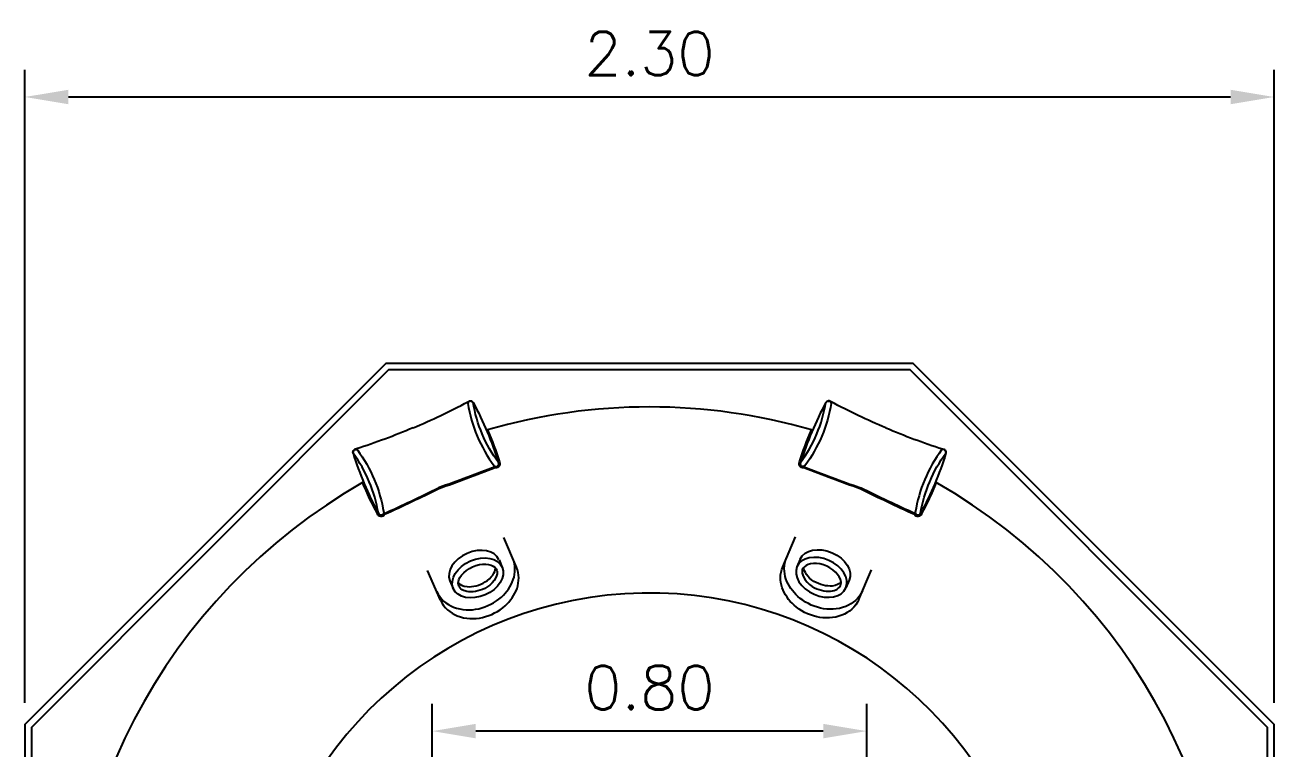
# Model space of a CAD drawing. Extents: x 2.92 to 5.93, y -0.02 to 4.95.
# Drawn here: x 3.305 to 5.605, y 3.624 to 4.954 of the extents above; entities that cross this region are included whole.
import ezdxf

# ---------------------------------------------------------------- set-up
doc = ezdxf.new("R2010")
doc.units = 0
doc.header["$MEASUREMENT"] = 0
doc.layers.get('0').update_dxf_attribs({"linetype": 'CONTINUOUS'})
doc.layers.get('DEFPOINTS').update_dxf_attribs({"linetype": 'CONTINUOUS'})
doc.layers.add('COTAS', color=1, linetype='CONTINUOUS')
doc.layers.add('SPA-MAYORCA', color=7, linetype='CONTINUOUS')
doc.styles.add('COTA', font='ROMANS.SHX', dxfattribs={"height": 0.08})
doc.dimstyles.new('COTA', dxfattribs={"dimtxt": 0.04, "dimasz": 0.08, "dimexe": 0.05, "dimexo": 0.04, "dimgap": 0.04, "dimtad": 1, "dimzin": 0, "dimtxsty": 'COTA', "dimcen": 0.05, "dimclrd": 256, "dimclre": 256, "dimclrt": 7, "dimaunit": 1, "dimazin": 3, "dimtfac": 1, "dimtix": 1, "dimtofl": 0, "dimtmove": 0, "dimatfit": 3, "dimtolj": 1, "dimtzin": 0})

# ---------------------------------------------------------------- blocks, each defined once
blk = doc.blocks.new('*D6')
at = {"linetype": 'BYBLOCK'}
for p, q in [((6.2446, 2.9703), (6.2446, 4.1353)), ((8.5446, 2.9703), (8.5446, 4.1353)), ((6.3246, 4.0853), (8.4646, 4.0853))]:
    blk.add_line(p, q, dxfattribs=at)
for points in [[(6.3246, 4.0986), (6.3246, 4.0719), (6.2446, 4.0853)], [(8.4646, 4.0986), (8.4646, 4.0719), (8.5446, 4.0853)]]:
    blk.add_solid(points, dxfattribs=at)
at = {"layer": 'DEFPOINTS', "color": 0, "linetype": 'BYBLOCK'}
for p in [(8.5446, 4.0853), (6.2446, 2.9303, 2.7), (8.5446, 2.9303, 2.7)]:
    blk.add_point(p, dxfattribs=at)
at = {"color": 7, "linetype": 'BYBLOCK', "insert": (7.3946, 4.1653), "char_height": 0.08, "attachment_point": 5, "style": 'COTA'}
blk.add_mtext('\\A1;2.30', dxfattribs=at)
blk = doc.blocks.new('*D7')
at = {"linetype": 'BYBLOCK'}
for p, q in [((6.9946, 2.4861), (6.9946, 2.9684)), ((7.7946, 2.485), (7.7946, 2.9684)), ((7.7146, 2.9184), (7.0746, 2.9184))]:
    blk.add_line(p, q, dxfattribs=at)
for points in [[(7.0746, 2.9317), (7.0746, 2.9051), (6.9946, 2.9184)], [(7.7146, 2.9317), (7.7146, 2.9051), (7.7946, 2.9184)]]:
    blk.add_solid(points, dxfattribs=at)
at = {"layer": 'DEFPOINTS', "color": 0, "linetype": 'BYBLOCK'}
for p in [(6.9946, 2.9184), (6.9946, 2.4461, 2.7), (7.7946, 2.445, 2.7)]:
    blk.add_point(p, dxfattribs=at)
at = {"color": 7, "linetype": 'BYBLOCK', "insert": (7.3946, 2.9984), "char_height": 0.08, "attachment_point": 5, "style": 'COTA'}
blk.add_mtext('\\A1;0.80', dxfattribs=at)
blk = doc.blocks.new('VERS-MAYORCA')
at = {"layer": 'SPA-MAYORCA'}
for p, q in [((-0.2449, 0.7748), (-0.2685, 0.8295)), ((0.2454, 0.7759), (0.269, 0.8306)), ((-0.2771, 0.7888), (-0.2711, 0.7747)), ((0.2776, 0.7899), (0.2716, 0.7759)), ((-0.3849, 0.7144), (-0.4085, 0.7691)), ((0.3853, 0.7155), (0.4089, 0.7703)), ((-0.3674, 0.7499), (-0.3613, 0.7358)), ((0.3679, 0.751), (0.3618, 0.737))]:
    blk.add_line(p, q, dxfattribs=at)
blk.add_lwpolyline([(-1.15, -0.4853), (-0.4853, -1.15), (0.4853, -1.15), (1.15, -0.4853), (1.15, 0.4853), (0.4853, 1.15), (-0.4853, 1.15), (-1.15, 0.4853)], close=True, dxfattribs=at)
for points in [[(1.138, -0.4803), (1.138, 0.4803), (0.4803, 1.138), (-0.4803, 1.138), (-1.138, 0.4803), (-1.138, -0.4803), (-0.4803, -1.138), (-0.2972, -1.138, 0.37267), (-0.2774, -1.1209), (-0.2677, -1.0536, -0.37267), (-0.2435, -1.0327), (0, -1.0327), (0.2435, -1.0327, -0.37267), (0.2677, -1.0536), (0.2774, -1.1209, 0.37267), (0.2972, -1.138), (0.4803, -1.138)], [(-0.2981, 1.0276, -0.024671), (-0.2762, 0.9687, -0.617008), (-0.284, 0.958, -0.006967), (-0.3878, 0.9192, -0.006967), (-0.4879, 0.8717, -0.617008), (-0.501, 0.8735, -0.024767), (-0.5282, 0.9306, 0.646756), (-0.3457, -1.0126, 0.082435), (-0.3392, -1.0137), (0.3392, -1.0137, 0.082435), (0.3457, -1.0126, 0.646756), (0.5282, 0.9306, -0.024767), (0.501, 0.8735, -0.617008), (0.4879, 0.8717, -0.006967), (0.3878, 0.9192, -0.006967), (0.284, 0.958, -0.617008), (0.2762, 0.9687, -0.024671), (0.2981, 1.0276, 0.14212)], [(-0.2862, 0.9617, 0.860811), (-0.2781, 0.9676, -0.118472), (-0.3248, 1.0782, 0.703482), (-0.3346, 1.0765, 0.118472)], [(0.2862, 0.9617, -0.860811), (0.2781, 0.9676, 0.118472), (0.3248, 1.0782, -0.703482), (0.3346, 1.0765, -0.118472)], [(-0.4894, 0.8759, -0.860811), (-0.4992, 0.8743, 0.118472), (-0.5459, 0.9849, -0.703482), (-0.5378, 0.9908, -0.118472)], [(0.4894, 0.8759, 0.860811), (0.4992, 0.8743, -0.118472), (0.5459, 0.9849, 0.703482), (0.5378, 0.9908, 0.118472)]]:
    blk.add_lwpolyline(points, format="xyb", close=True, dxfattribs=at)
for points in [[(-0.4353, 1.0315, 0.023301), (-0.3347, 1.0792, -0.445328), (-0.3248, 1.0782, -0.047275), (-0.2781, 0.9676, -0.659333), (-0.2843, 0.9598, -0.007004), (-0.3887, 0.921)], [(0.4353, 1.0315, -0.023301), (0.3347, 1.0792, 0.445328), (0.3248, 1.0782, 0.047275), (0.2781, 0.9676, 0.659333), (0.2843, 0.9598, 0.007004), (0.3887, 0.921)], [(-0.4353, 1.0315, -0.023301), (-0.5397, 0.9927, 0.445328), (-0.5459, 0.9849, 0.047275), (-0.4992, 0.8743, 0.659333), (-0.4893, 0.8733, 0.007004), (-0.3887, 0.921)], [(0.4353, 1.0315, 0.023301), (0.5397, 0.9927, -0.445328), (0.5459, 0.9849, -0.047275), (0.4992, 0.8743, -0.659333), (0.4893, 0.8733, -0.007004), (0.3887, 0.921)]]:
    blk.add_lwpolyline(points, format="xyb", dxfattribs=at)
blk.add_arc((0, 0), 0.7275, 293.9113, 248.2005, dxfattribs=at)
blk.add_ellipse((-0.3223, 0.7693), major_axis=(-0.0451, -0.0195), ratio=0.690897, start_param=3.141593, end_param=6.283185, dxfattribs=at)
at = {"layer": 'SPA-MAYORCA', "extrusion": (0, 0, -1)}
blk.add_ellipse((0.3227, 0.7705), major_axis=(0.0451, -0.0195), ratio=0.690897, start_param=3.141593, end_param=6.283185, dxfattribs=at)
at = {"layer": 'SPA-MAYORCA'}
blk.add_ellipse((-0.3162, 0.7553), major_axis=(-0.0451, -0.0195), ratio=0.690897, dxfattribs=at)
at = {"layer": 'SPA-MAYORCA', "extrusion": (0, 0, -1)}
blk.add_ellipse((0.3167, 0.7564), major_axis=(0.0451, -0.0195), ratio=0.690897, dxfattribs=at)
at = {"layer": 'SPA-MAYORCA'}
for points, knots in [([(-0.3918, 0.7305), (-0.3858, 0.7165), (-0.374, 0.7067), (-0.3309, 0.6898), (-0.2962, 0.6994), (-0.2534, 0.7371), (-0.2407, 0.765), (-0.2518, 0.7908)], [0, 0, 0, 0, 0.613659, 0.613659, 2.005707, 2.005707, 3.141593, 3.141593, 3.141593, 3.141593]), ([(-0.3511, 0.7402), (-0.349, 0.7353), (-0.3431, 0.7309), (-0.3228, 0.7288), (-0.3096, 0.732), (-0.2842, 0.7477), (-0.2783, 0.7622), (-0.2836, 0.777), (-0.2962, 0.7833), (-0.3304, 0.7767), (-0.3471, 0.763), (-0.3527, 0.7472), (-0.3525, 0.7433), (-0.3511, 0.7402)], [0, 0, 0, 0, 0.892179, 0.892179, 1.784357, 1.784357, 3.094872, 3.094872, 4.405387, 4.405387, 5.715903, 5.715903, 6.283185, 6.283185, 6.283185, 6.283185]), ([(0.3923, 0.7316), (0.3863, 0.7177), (0.3745, 0.7079), (0.3313, 0.691), (0.2967, 0.7005), (0.2539, 0.7383), (0.2412, 0.7661), (0.2523, 0.792)], [0, 0, 0, 0, 0.613659, 0.613659, 2.005707, 2.005707, 3.141593, 3.141593, 3.141593, 3.141593]), ([(0.3516, 0.7414), (0.3495, 0.7365), (0.3435, 0.732), (0.3233, 0.73), (0.3101, 0.7331), (0.2847, 0.7489), (0.2788, 0.7633), (0.2841, 0.7781), (0.2966, 0.7845), (0.3309, 0.7778), (0.3476, 0.7641), (0.3532, 0.7483), (0.353, 0.7445), (0.3516, 0.7414)], [0, 0, 0, 0, 0.892179, 0.892179, 1.784357, 1.784357, 3.094872, 3.094872, 4.405387, 4.405387, 5.715903, 5.715903, 6.283185, 6.283185, 6.283185, 6.283185]), ([(-0.3849, 0.7144), (-0.3788, 0.7005), (-0.3671, 0.6907), (-0.3239, 0.6738), (-0.2893, 0.6833), (-0.2465, 0.7211), (-0.2338, 0.7489), (-0.2449, 0.7748)], [0, 0, 0, 0, 0.613659, 0.613659, 2.005707, 2.005707, 3.141593, 3.141593, 3.141593, 3.141593]), ([(-0.3522, 0.7466), (-0.3492, 0.743), (-0.3438, 0.7401), (-0.3258, 0.7382), (-0.3126, 0.7414), (-0.2904, 0.7552), (-0.2842, 0.7657), (-0.2834, 0.7735)], [0.19214, 0.19214, 0.19214, 0.19214, 0.892179, 0.892179, 1.784357, 1.784357, 2.818477, 2.818477, 2.818477, 2.818477]), ([(0.3853, 0.7155), (0.3793, 0.7016), (0.3676, 0.6918), (0.3244, 0.6749), (0.2898, 0.6845), (0.247, 0.7222), (0.2342, 0.7501), (0.2454, 0.7759)], [0, 0, 0, 0, 0.613659, 0.613659, 2.005707, 2.005707, 3.141593, 3.141593, 3.141593, 3.141593]), ([(0.3527, 0.7477), (0.3497, 0.7441), (0.3443, 0.7412), (0.3263, 0.7394), (0.3131, 0.7426), (0.2909, 0.7564), (0.2847, 0.7669), (0.2839, 0.7746)], [0.19214, 0.19214, 0.19214, 0.19214, 0.892179, 0.892179, 1.784357, 1.784357, 2.818477, 2.818477, 2.818477, 2.818477])]:
    blk.add_open_spline(points, degree=3, knots=knots, dxfattribs=at)

msp = doc.modelspace()

# ---------------------------------------------------------------- block references
at = {"layer": 'SPA-MAYORCA'}
msp.add_blockref('VERS-MAYORCA', (4.4547, 3.1812, 2.7), dxfattribs=at)

# ---------------------------------------------------------------- dimensions: what is measured, and where the dimension line sits
at = {"layer": 'COTAS'}
for base, p1, p2, picture, middle in [((5.6047, 4.8215), (3.3047, 3.6665, 2.7), (5.6047, 3.6665, 2.7), '*D6', (4.4547, 4.9015)), ((4.0547, 3.6546), (4.8547, 3.1812, 2.7), (4.0547, 3.1823, 2.7), '*D7', (4.4547, 3.7346))]:
    dim = msp.add_linear_dim(base=base, p1=p1, p2=p2, dimstyle='COTA', dxfattribs=at)
    dim.commit()
    dim.dimension.update_dxf_attribs({"geometry": picture, "text_midpoint": middle, "insert": (-2.9399, 0.7362)})

doc.saveas('drawing.dxf')
